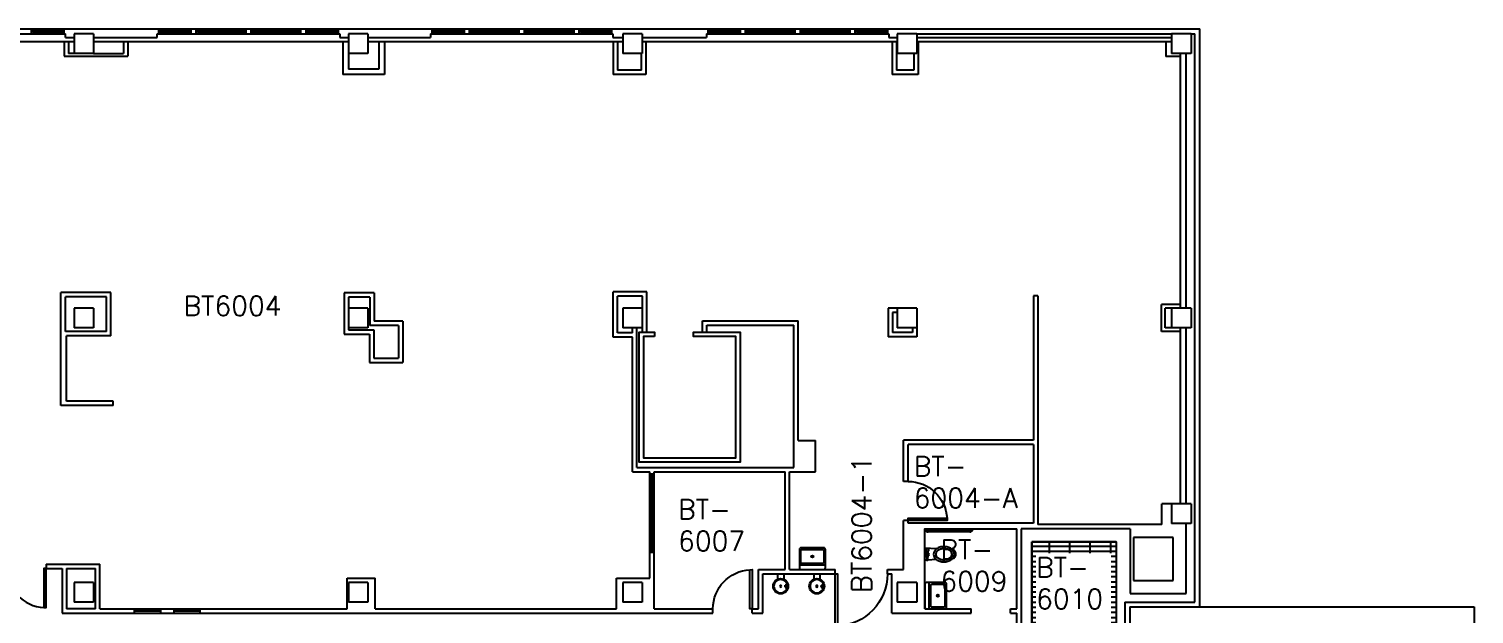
# Model space of a CAD drawing. Extents: x 3661 to 6372, y 18137 to 19582.
# Drawn here: x 5042 to 6372, y 19044 to 19582 of the extents above; entities that cross this region are included whole.
import ezdxf

# ---------------------------------------------------------------- set-up
doc = ezdxf.new("R2010")
doc.units = 0
doc.header["$MEASUREMENT"] = 0
doc.layers.get('0').update_dxf_attribs({"linetype": 'CONTINUOUS'})
for name, color, linetype in [('ARDOOR', 7, 'CONTINUOUS'), ('ARDOORNO', 4, 'CONTINUOUS'), ('ARROOMNO', 4, 'CONTINUOUS'), ('ARWALL', 7, 'CONTINUOUS'), ('ARWINDOW', 7, 'CONTINUOUS'), ('COL', 14, 'CONTINUOUS'), ('EQUIP', 30, 'CONTINUOUS'), ('EXWALL', 8, 'CONTINUOUS'), ('EXWINDOW', 8, 'CONTINUOUS'), ('MPFIXTURE', 3, 'CONTINUOUS')]:
    doc.layers.add(name, color=color, linetype=linetype)
doc.styles.add('ROMANS', font='romans.shx', dxfattribs={"height": 18})

# ---------------------------------------------------------------- blocks, each defined once
blk = doc.blocks.new('COL2')
for p, q in [((-0.5, -0.5), (-0.5, 0.5)), ((-0.5, 0.5), (0.5, 0.5)), ((0.5, -0.5), (0.5, 0.5)), ((-0.5, -0.5), (0.5, -0.5))]:
    blk.add_line(p, q)
blk = doc.blocks.new('DRNKFTN')
at = {"layer": 'MPFIXTURE', "linetype": 'CONTINUOUS'}
for p, q in [((4988.9, 18769.7), (4994.3, 18769.7)), ((4988.9, 18765), (4988.9, 18769.7)), ((4994.3, 18769.7), (4994.3, 18764.8)), ((4995.5, 18757.4), (4995.6, 18759.4)), ((4995.5, 18757.4), (4995.6, 18759.4)), ((4995.5, 18757.4), (4995.6, 18759.4)), ((4995.5, 18757.4), (4995.7, 18759.2)), ((4995.6, 18757.6), (4995.5, 18757.4)), ((4995.6, 18757.6), (4995.5, 18757.4))]:
    blk.add_line(p, q, dxfattribs=at)
blk.add_circle((4991.4, 18758.4), 7, dxfattribs=at)
for centre, radius, start, end in [((4991.4, 18758.4), 6.21, 0, 180), ((4991.4, 18758.4), 6.21, 180, 0), ((4991.4, 18758.4), 0.724, 0, 180), ((4991.4, 18758.4), 0.724, 180, 0), ((4992.1, 18758.4), 0, 359.999997222109, 0), ((4996.1, 18758.3), 1.16, 236.6932, 113.3808), ((4996.1, 18758.3), 0.913, 236.6932, 113.3808), ((4996.1, 18758.3), 0.913, 236.6932, 113.3808), ((4996.1, 18758.4), 0.161, 0, 180), ((4996.1, 18758.4), 0.161, 180, 0), ((4996.3, 18758.4), 0, 359.999997222109, 0), ((4997.6, 18758.4), 0, 359.999997222109, 0)]:
    blk.add_arc(centre, radius, start, end, dxfattribs=at)
blk = doc.blocks.new('A$C3684203B')
at = {"layer": 'ARWALL'}
blk.add_blockref('DRNKFTN', (-4984.4, -18751.4), dxfattribs=at)
blk = doc.blocks.new('A$C6FD160A3')
at = {"layer": 'MPFIXTURE'}
for points in [[(0, 18.5), (0, 1.5, 0.414214), (1.5, 0), (22.5, 0, 0.414214), (24, 1.5), (24, 18.5, 0.414214), (22.5, 20), (1.5, 20, 0.414214)], [(22.5, 13.5), (22.5, 2.5, -0.414214), (21.5, 1.5), (2.5, 1.5, -0.414214), (1.5, 2.5), (1.5, 13.5, -0.414214), (2.5, 14.5), (21.5, 14.5, -0.414214)]]:
    blk.add_lwpolyline(points, format="xyb", close=True, dxfattribs=at)
blk.add_lwpolyline([(0, 16), (24, 16)], dxfattribs=at)
for radius in [1, 0.5]:
    blk.add_circle((12, 8), radius, dxfattribs=at)
blk = doc.blocks.new('A$C446F4232')
at = {"rotation": 270}
blk.add_blockref('A$C6FD160A3', (0, 24), dxfattribs=at)
blk = doc.blocks.new('A$C299E7CB0')
blk.add_blockref('A$C446F4232', (0, 0))
blk = doc.blocks.new('A$C252D4D87')
at = {"rotation": 180}
blk.add_blockref('A$C299E7CB0', (20, 24), dxfattribs=at)
blk = doc.blocks.new('TOILET')
at = {"layer": 'MPFIXTURE', "linetype": 'CONTINUOUS'}
for p, q in [((4544.9, 18863.2), (4534.1, 18863.8)), ((4534.8, 18862.8), (4534.1, 18862.8)), ((4534.8, 18861.8), (4534.1, 18861.8)), ((4535.4, 18862.9), (4534.9, 18862.9)), ((4534.9, 18861.8), (4535.4, 18861.8)), ((4536.7, 18859.5), (4536.7, 18859.4)), ((4535.9, 18852.7), (4534.1, 18852.6)), ((4544.9, 18853.3), (4536.6, 18852.8))]:
    blk.add_line(p, q, dxfattribs=at)
at = {"layer": 'MPFIXTURE'}
for p, q in [((4535.8, 18860.1), (4535.4, 18860.1)), ((4535.4, 18860), (4535.4, 18859.8)), ((4535.4, 18859.8), (4535.8, 18859.8)), ((4535.8, 18860.1), (4535.8, 18861.6)), ((4535.8, 18859.4), (4535.8, 18859.8)), ((4535.8, 18859.7), (4535.8, 18859.8)), ((4536.7, 18860.1), (4536.7, 18861.6)), ((4537.1, 18860.1), (4536.7, 18860.1)), ((4536.7, 18859.8), (4537.1, 18859.8)), ((4536.7, 18859.3), (4536.7, 18859.8)), ((4536.7, 18859.7), (4536.7, 18859.8)), ((4537.6, 18862.9), (4537.1, 18862.9)), ((4537.1, 18861.8), (4537.6, 18861.8)), ((4537.1, 18859.8), (4537.1, 18860)), ((4537.7, 18861.8), (4537.7, 18862.8)), ((4535.7, 18856.4), (4535.4, 18856.4)), ((4535.4, 18856.3), (4535.4, 18856.1)), ((4535.4, 18856.1), (4535.7, 18856.1)), ((4535.7, 18856.4), (4535.7, 18856.7)), ((4536.8, 18856.7), (4536.8, 18856.4)), ((4537.1, 18856.4), (4536.8, 18856.4)), ((4536.8, 18856.1), (4537.1, 18856.1)), ((4537.1, 18856.1), (4537.1, 18856.3))]:
    blk.add_line(p, q, dxfattribs=at)
at = {"layer": 'MPFIXTURE', "linetype": 'CONTINUOUS'}
for points in [[(4537.1, 18862.9, 0.025815), (4537.1, 18862.9, 0.069134), (4536.7, 18863.1, 0.055334), (4536.3, 18863.1, 0.055334), (4535.8, 18863.1, 0.069134), (4535.5, 18862.9, 0.025815), (4535.4, 18862.9, 0.164444)], [(4535.4, 18861.8, 0.025815), (4535.5, 18861.7, 0.069134), (4535.8, 18861.6, 0.055334), (4536.3, 18861.5, 0.055334)], [(4536.3, 18861.5, 0.055334), (4536.7, 18861.6, 0.069134), (4537.1, 18861.7, 0.024315), (4537.1, 18861.8, 0.190567)]]:
    blk.add_lwpolyline(points, format="xyb", dxfattribs=at)
at = {"layer": 'MPFIXTURE', "linetype": 'CONTINUOUS', "flags": 128}
for points in [[(4551.6, 18851.2, 0.074368), (4555.3, 18851.8, 0.085026), (4558.3, 18853.3, 0.106278), (4560.4, 18855.7, 0.128465), (4561.1, 18858.2, 0.128465), (4560.4, 18860.8, 0.106278), (4558.3, 18863.2, 0.085026), (4555.3, 18864.7, 0.074368), (4551.6, 18865.2, 0.074368), (4547.8, 18864.7, 0.085026), (4544.9, 18863.2, 0.106278), (4542.8, 18860.8, 0.128465), (4542.1, 18858.2, 0.128465), (4542.8, 18855.7, 0.106278), (4544.9, 18853.3, 0.085026), (4547.8, 18851.8, 0.074368)], [(4551.6, 18853.2, 0.074368), (4554.8, 18853.7, 0.085026), (4557.1, 18854.9, 0.106278), (4558.7, 18856.6, 0.128465), (4559.1, 18858.2, 0.128465), (4558.7, 18859.8, 0.106278), (4557.1, 18861.6, 0.085026), (4554.8, 18862.8, 0.074368), (4551.6, 18863.2, 0.074368), (4548.4, 18862.8, 0.085026), (4546.1, 18861.6, 0.106278), (4544.5, 18859.8, 0.128465), (4544.1, 18858.2, 0.128465), (4544.5, 18856.6, 0.106278), (4546.1, 18854.9, 0.085026), (4548.4, 18853.7, 0.074368)]]:
    blk.add_lwpolyline(points, format="xyb", close=True, dxfattribs=at)
at = {"layer": 'MPFIXTURE'}
for points in [[(4536.8, 18856.1), (4536.8, 18855.6, -0.414214), (4536.8, 18855.5), (4535.7, 18855.5, -0.414214), (4535.7, 18855.6), (4535.7, 18856.1)], [(4536.4, 18855.5), (4536.6, 18852.7, -1.015015), (4535.9, 18852.7), (4536.1, 18855.5)]]:
    blk.add_lwpolyline(points, format="xyb", dxfattribs=at)
at = {"layer": 'MPFIXTURE', "linetype": 'CONTINUOUS'}
blk.add_lwpolyline([(4536.7, 18858), (4536.5, 18858.3), (4536, 18858.3), (4535.8, 18858), (4536, 18857.6), (4536.5, 18857.6)], close=True, dxfattribs=at)
blk.add_circle((4536.3, 18858), 1.45, dxfattribs=at)
for centre, start, end in [((4534.9, 18862.8), 90, 180), ((4534.9, 18861.8), 180, 270)]:
    blk.add_arc(centre, 0.0602, start, end, dxfattribs=at)
at = {"layer": 'MPFIXTURE'}
for centre, start, end in [((4535.4, 18860), 90, 180), ((4535.4, 18859.8), 180, 270), ((4537.1, 18860), 0, 90), ((4537.1, 18859.8), 270, 0), ((4537.6, 18862.8), 0, 90), ((4537.6, 18861.8), 270, 0), ((4535.4, 18856.3), 90, 180), ((4535.4, 18856.1), 180, 270), ((4537.1, 18856.3), 0, 90), ((4537.1, 18856.1), 270, 0)]:
    blk.add_arc(centre, 0.0602, start, end, dxfattribs=at)
blk = doc.blocks.new('A$C1B2777F9')
at = {"layer": 'ARWALL'}
blk.add_blockref('TOILET', (-4534.1, -18851.2), dxfattribs=at)
blk = doc.blocks.new('A$C7844678E')
at = {"rotation": 90}
blk.add_blockref('A$C1B2777F9', (14, 0), dxfattribs=at)
blk = doc.blocks.new('GRABBAR42')
for p, q in [((13.75, 3), (52.25, 3)), ((13.75, 1.5), (52.25, 1.5))]:
    blk.add_line(p, q)
for points in [[(10.75, 0), (10.75, 0.5), (13.25, 0.5), (13.25, 0)], [(52.75, 0), (52.75, 0.5), (55.25, 0.5), (55.25, 0)]]:
    blk.add_lwpolyline(points, close=True)
for centre, radius, start, end in [((13.75, 0.5), 2.5, 90, 180), ((13.75, 0.5), 1, 90, 180), ((52.25, 0.5), 2.5, 0, 90), ((52.25, 0.5), 1, 0, 90)]:
    blk.add_arc(centre, radius, start, end)
blk = doc.blocks.new('A$C6BE44031')
at = {"layer": 'MPFIXTURE'}
blk.add_blockref('GRABBAR42', (-10.7, 0), dxfattribs=at)

msp = doc.modelspace()

# ---------------------------------------------------------------- hatches: boundary and pattern name
at = {"layer": 'EXWALL'}
h = msp.add_hatch(dxfattribs=at)
h.set_pattern_fill('GRATE', color=256, scale=150, style=0)
h.paths.add_polyline_path([(6042.5, 19110.2), (5965, 19110.2), (5965, 18921.3), (6003, 18921.3), (6003, 18929.6), (6042.5, 18929.6)])
h.paths.add_polyline_path([(5968.7, 19015.7), (5968.7, 19099.8), (6038, 19099.8), (6038, 19015.7)], flags=16)

# ---------------------------------------------------------------- linework, layer by layer
at = {"layer": 'ARDOOR', "flags": 128}
for points in [[(5851, 19165.8, -0.39805), (5886.9, 19131.8), (5887, 19129.8), (5851, 19129.8), (5851, 19131.8), (5886.9, 19131.8)], [(5021.8, 19085.6, 0.39805), (5055.8, 19049.6), (5057.8, 19049.6), (5057.8, 19085.6), (5055.8, 19085.6), (5055.8, 19049.6)], [(5671.5, 19048.6, -0.39805), (5705.5, 19084.5), (5707.5, 19084.6), (5707.5, 19048.6), (5705.5, 19048.6), (5705.5, 19084.5)], [(5832, 19080.6, -0.402069), (5786, 19032.6), (5786, 19032.6), (5784, 19032.6), (5784, 19080.6), (5786, 19080.6), (5786, 19032.6)]]:
    msp.add_lwpolyline(points, format="xyb", dxfattribs=at)
at = {"layer": 'ARWALL'}
for p, q in [((5083.5, 19570.2), (4950, 19570.2)), ((5074.5, 19570.2), (5074.5, 19557.2)), ((5078.5, 19570.2), (5078.5, 19559.7)), ((5336, 19570.2), (5101.5, 19570.2)), ((5129, 19570.2), (5129, 19559.7)), ((5133, 19570.2), (5133, 19557.2)), ((5331, 19570.2), (5331, 19540.2)), ((5588.5, 19570.2), (5354, 19570.2)), ((5364.1, 19570.2), (5364.1, 19545.2)), ((5369.1, 19570.2), (5369.1, 19540.2)), ((5579.8, 19570.2), (5579.8, 19540.2)), ((5583.8, 19570.2), (5583.8, 19544.2)), ((5841, 19570.2), (5606.5, 19570.2)), ((5609.8, 19570.2), (5609.8, 19540.2)), ((5836.3, 19570.2), (5836.3, 19540.2)), ((5840.3, 19570.2), (5840.3, 19544.2)), ((6093.5, 19570.2), (5859, 19570.2)), ((5860.5, 19570.2), (5860.5, 19540.2)), ((6088.2, 19570.2), (6088.2, 19556.8)), ((5074.5, 19557.2), (5133, 19557.2)), ((5083.5, 19559.7), (5078.5, 19559.7)), ((5101.5, 19559.7), (5129, 19559.7)), ((5336, 19559.7), (5336, 19545.2)), ((5605.8, 19544.2), (5605.8, 19559.7)), ((5856.5, 19559.7), (5856.5, 19544.2)), ((6101.5, 19556.8), (6088.2, 19556.8)), ((6101.5, 19559.7), (6101.5, 19325.2)), ((5369.1, 19540.2), (5331, 19540.2)), ((5364.1, 19545.2), (5336, 19545.2)), ((5609.8, 19540.2), (5579.8, 19540.2)), ((5605.8, 19544.2), (5583.8, 19544.2)), ((5860.5, 19540.2), (5836.3, 19540.2)), ((5856.5, 19544.2), (5840.3, 19544.2)), ((5117.5, 19339.6), (5071.5, 19339.6)), ((5071.5, 19235.6), (5071.5, 19339.6)), ((5117.5, 19299.6), (5117.5, 19339.6)), ((5359.8, 19339.2), (5332, 19339.2)), ((5332, 19339.2), (5332, 19301.2)), ((5359.8, 19339.2), (5359.8, 19313.3)), ((5610.7, 19340.2), (5579.7, 19340.2)), ((5579.7, 19298.6), (5579.7, 19340.2)), ((5610.7, 19303.1), (5610.7, 19340.2)), ((5113.5, 19335.6), (5075.5, 19335.6)), ((5075.5, 19303.6), (5075.5, 19335.6)), ((5113.5, 19303.6), (5113.5, 19335.6)), ((5336, 19335.2), (5336, 19325.2)), ((5355.8, 19335.2), (5336, 19335.2)), ((5355.8, 19335.2), (5355.8, 19309.3)), ((5606.7, 19336.2), (5583.7, 19336.2)), ((5583.7, 19302.6), (5583.7, 19336.2)), ((5606.7, 19303.1), (5606.7, 19336.2)), ((5841, 19325.2), (5832.7, 19325.2)), ((5832.7, 19325.2), (5832.7, 19298.8)), ((5970.5, 19336.7), (5966.5, 19336.7)), ((5966.5, 19336.7), (5966.5, 19203.8)), ((5970.5, 19336.7), (5970.5, 19126.2)), ((6084.2, 19303.7), (6084.2, 19328.7)), ((6101.5, 19328.7), (6084.2, 19328.7)), ((6087.7, 19307.2), (6087.7, 19325.2)), ((6093.5, 19325.2), (6087.7, 19325.2)), ((5386, 19313.3), (5359.8, 19313.3)), ((5386, 19313.3), (5386, 19275.3)), ((5662, 19313.5), (5750, 19313.5)), ((5662, 19303.1), (5662, 19313.5)), ((5750, 19203.5), (5750, 19313.5)), ((5841, 19321.2), (5836.7, 19321.2)), ((5836.7, 19321.2), (5836.7, 19302.8)), ((5113.5, 19303.6), (5075.5, 19303.6)), ((5117.5, 19299.6), (5076.7, 19299.6)), ((5076.7, 19239.6), (5076.7, 19299.6)), ((5332, 19301.2), (5355.5, 19301.2)), ((5336, 19307.2), (5336, 19305.2)), ((5336, 19305.2), (5359.5, 19305.2)), ((5355.5, 19301.2), (5355.5, 19275.3)), ((5382, 19309.3), (5355.8, 19309.3)), ((5359.5, 19305.2), (5359.5, 19279.3)), ((5382, 19309.3), (5382, 19279.3)), ((5597.5, 19298.6), (5579.7, 19298.6)), ((5597.5, 19302.6), (5583.7, 19302.6)), ((5597.5, 19302.6), (5597.5, 19307.2)), ((5597.5, 19174.6), (5597.5, 19298.6)), ((5601.5, 19178.6), (5601.5, 19307.2)), ((5666, 19309.5), (5746, 19309.5)), ((5666, 19303.1), (5666, 19309.5)), ((5746, 19178.6), (5746, 19309.5)), ((5859, 19298.8), (5832.7, 19298.8)), ((5855, 19302.8), (5836.7, 19302.8)), ((5855, 19307.2), (5855, 19302.8)), ((5859, 19307.2), (5859, 19298.8)), ((6101.5, 19303.7), (6084.2, 19303.7)), ((6093.5, 19307.2), (6087.7, 19307.2)), ((6101.5, 19307.2), (6101.5, 19145)), ((5355.5, 19275.3), (5386, 19275.3)), ((5359.5, 19279.3), (5382, 19279.3)), ((5119.5, 19235.6), (5071.5, 19235.6)), ((5119.5, 19239.6), (5076.7, 19239.6)), ((5119.5, 19235.6), (5119.5, 19239.6)), ((5750, 19203.5), (5766, 19203.5)), ((5766, 19174.6), (5766, 19203.5)), ((5966.5, 19203.8), (5847, 19203.8)), ((5847, 19165.8), (5847, 19203.8)), ((5966.5, 19199.8), (5851, 19199.8)), ((5851, 19165.8), (5851, 19199.8)), ((5966.5, 19199.8), (5966.5, 19127.2)), ((5597.5, 19174.6), (5613.5, 19174.6)), ((5601.5, 19178.6), (5746, 19178.6)), ((5613.5, 19076.6), (5613.5, 19174.6)), ((5617.5, 19174.6), (5738, 19174.6)), ((5617.5, 19048.6), (5617.5, 19174.6)), ((5738, 19084.6), (5738, 19174.6)), ((5742, 19174.6), (5766, 19174.6)), ((5742, 19084.6), (5742, 19174.6)), ((5851, 19165.8), (5847, 19165.8)), ((6093.5, 19145), (6084.5, 19145)), ((6084.5, 19126.2), (6084.5, 19145)), ((5851, 19129.8), (5847, 19129.8)), ((5847, 19084.6), (5847, 19129.8)), ((5851, 19127.2), (5851, 19129.8)), ((5966.5, 19127.2), (5851, 19127.2)), ((6084.5, 19126.2), (5970.5, 19126.2)), ((5866.5, 19122.2), (5951, 19122.2)), ((5866.5, 19048.6), (5866.5, 19122.2)), ((5951, 19048.6), (5951, 19122.2)), ((5057.8, 19089.6), (5107.3, 19089.6)), ((5057.8, 19089.6), (5057.8, 19085.6)), ((5057.8, 19085.6), (5072.5, 19085.6)), ((5072.5, 19085.6), (5072.5, 19044.6)), ((5076.5, 19085.6), (5103.3, 19085.6)), ((5076.5, 19085.6), (5076.5, 19048.6)), ((5103.3, 19048.6), (5103.3, 19085.6)), ((5107.3, 19048.6), (5107.3, 19089.6)), ((5335, 19076.6), (5360.5, 19076.6)), ((5335, 19048.6), (5335, 19076.6)), ((5360.5, 19048.6), (5360.5, 19076.6)), ((5582.7, 19076.6), (5613.5, 19076.6)), ((5582.7, 19048.6), (5582.7, 19076.6)), ((5713.5, 19084.6), (5738, 19084.6)), ((5713.5, 19048.6), (5713.5, 19084.6)), ((5717.5, 19080.6), (5784, 19080.6)), ((5717.5, 19044.6), (5717.5, 19080.6)), ((5742, 19084.6), (5784, 19084.6)), ((5784, 19080.6), (5784, 19084.6)), ((5832, 19084.6), (5847, 19084.6)), ((5832, 19080.6), (5832, 19084.6)), ((5832, 19080.6), (5836, 19080.6)), ((5836, 19044.6), (5836, 19080.6)), ((5103.3, 19048.6), (5076.5, 19048.6)), ((5107.3, 19048.6), (5335, 19048.6)), ((5360.5, 19048.6), (5582.7, 19048.6)), ((5617.5, 19048.6), (5671.5, 19048.6)), ((5671.5, 19044.6), (5671.5, 19048.6)), ((5707.5, 19048.6), (5713.5, 19048.6)), ((5707.5, 19044.6), (5707.5, 19048.6)), ((5866.5, 19048.6), (5909.2, 19048.6)), ((5909.2, 19044.6), (5909.2, 19048.6)), ((5945.2, 19048.6), (5951, 19048.6)), ((5945.2, 19044.6), (5945.2, 19048.6)), ((5072.5, 19044.6), (5671.5, 19044.6)), ((5707.5, 19044.6), (5717.5, 19044.6)), ((5836, 19044.6), (5909.2, 19044.6)), ((5945.2, 19044.6), (5951, 19044.6)), ((5951, 18908.2), (5951, 19044.6))]:
    msp.add_line(p, q, dxfattribs=at)
at = {"layer": 'ARWINDOW'}
for p, q in [((5613.5, 19172.6), (5617.5, 19172.6)), ((5615, 19172.6), (5615, 19171.6)), ((5615, 19171.6), (5615, 19101.6)), ((5615, 19171.6), (5616, 19171.6)), ((5616, 19172.6), (5616, 19171.6)), ((5616, 19171.6), (5616, 19101.6)), ((5613.5, 19100.6), (5617.5, 19100.6)), ((5615, 19101.6), (5615, 19100.6)), ((5615, 19101.6), (5616, 19101.6)), ((5616, 19101.6), (5616, 19100.6)), ((5139.3, 19044.6), (5139.3, 19048.6)), ((5139.3, 19046.6), (5163.3, 19046.6)), ((5163.3, 19044.6), (5163.3, 19048.6)), ((5175.6, 19044.6), (5175.6, 19048.6)), ((5175.6, 19046.6), (5199.6, 19046.6)), ((5199.6, 19044.6), (5199.6, 19048.6))]:
    msp.add_line(p, q, dxfattribs=at)
at = {"layer": 'EQUIP'}
msp.add_lwpolyline([(5617.7, 19299.1), (5607.5, 19299.1), (5607.5, 19187.5), (5692.5, 19187.5), (5692.5, 19299.1), (5653.7, 19299.1), (5653.7, 19303.1), (5696.5, 19303.1), (5696.5, 19183.5), (5603.5, 19183.5), (5603.5, 19303.1), (5617.7, 19303.1)], close=True, dxfattribs=at)
at = {"layer": 'EXWALL'}
for p, q in [((3914, 19582.2), (6119.5, 19582.2)), ((4958, 19577.7), (5075.5, 19577.7)), ((5075.5, 19574.2), (5075.5, 19577.7)), ((5160, 19577.7), (5328, 19577.7)), ((5160, 19574.2), (5160, 19577.7)), ((5328, 19577.7), (5328, 19574.2)), ((5411.5, 19577.7), (5579.5, 19577.7)), ((5411.5, 19577.7), (5411.5, 19574.2)), ((5579.5, 19577.7), (5579.5, 19574.2)), ((5665.5, 19577.7), (5833.5, 19577.7)), ((5665.5, 19577.7), (5665.5, 19574.2)), ((5833.5, 19577.7), (5833.5, 19574.2)), ((5859, 19577.7), (6093.5, 19577.7)), ((6111.5, 19577.7), (6115, 19577.7)), ((6115, 19054.7), (6115, 19577.7)), ((6119.5, 19050.2), (6119.5, 19582.2)), ((5075.5, 19574.2), (5083.5, 19574.2)), ((5101.5, 19574.2), (5160, 19574.2)), ((5328, 19574.2), (5336, 19574.2)), ((5354, 19574.2), (5411.5, 19574.2)), ((5579.5, 19574.2), (5588.5, 19574.2)), ((5606.5, 19574.2), (5665.5, 19574.2)), ((5833.5, 19574.2), (5841, 19574.2)), ((5859, 19574.2), (6093.5, 19574.2)), ((6107, 19325.2), (6107, 19559.7)), ((6107, 19145), (6107, 19307.2)), ((6107, 19062.7), (6107, 19127)), ((5955, 19122.2), (5955, 18915.6)), ((6055.5, 19122.2), (5955, 19122.2)), ((6055.5, 19122.2), (6055.5, 19062.7)), ((6095, 19114.2), (6058.5, 19114.2)), ((6058.5, 19114.2), (6058.5, 19074.7)), ((6095, 19074.7), (6095, 19114.2)), ((5965, 19110.2), (5965, 18921.3)), ((6042.5, 19110.2), (5965, 19110.2)), ((6042.5, 19110.2), (6042.5, 19062.7)), ((6058.5, 19074.7), (6095, 19074.7)), ((6042.5, 19062.7), (6042.5, 18678.2)), ((6055.5, 19062.7), (6107, 19062.7)), ((6050.5, 19054.7), (6050.5, 18666.2)), ((6050.5, 19054.7), (6115, 19054.7)), ((6055, 19050.2), (6055, 18661.7)), ((6055, 19050.2), (6119.5, 19050.2)), ((6119.5, 19050.2), (6372, 19050.2)), ((6372, 19050.2), (6372, 18902.2))]:
    msp.add_line(p, q, dxfattribs=at)
msp.add_lwpolyline([(5965, 19110.2), (6042.5, 19110.2), (6042.5, 18929.6), (6003, 18929.6), (6003, 18921.3), (5965, 18921.3), (5965, 19110.2)], dxfattribs=at)
at = {"layer": 'EXWINDOW'}
for p, q in [((5044.5, 19577.7), (5044.5, 19582.2)), ((5045.5, 19580.5), (5044.5, 19580.5)), ((5045.5, 19579.5), (5044.5, 19579.5)), ((5045.5, 19580.5), (5073, 19580.5)), ((5045.5, 19579.5), (5045.5, 19580.5)), ((5045.5, 19579.5), (5073, 19579.5)), ((5073, 19580.5), (5074, 19580.5)), ((5073, 19580.5), (5073, 19579.5)), ((5073, 19579.5), (5074, 19579.5)), ((5074, 19582.2), (5074, 19577.7)), ((5161.5, 19577.7), (5161.5, 19582.2)), ((5162.5, 19580.5), (5161.5, 19580.5)), ((5162.5, 19579.5), (5161.5, 19579.5)), ((5162.5, 19580.5), (5190, 19580.5)), ((5162.5, 19579.5), (5162.5, 19580.5)), ((5162.5, 19579.5), (5190, 19579.5)), ((5190, 19580.5), (5191, 19580.5)), ((5190, 19580.5), (5190, 19579.5)), ((5190, 19579.5), (5191, 19579.5)), ((5191, 19582.2), (5191, 19577.7)), ((5196, 19577.7), (5196, 19582.2)), ((5197, 19580.5), (5196, 19580.5)), ((5197, 19579.5), (5196, 19579.5)), ((5197, 19580.5), (5240.5, 19580.5)), ((5197, 19579.5), (5197, 19580.5)), ((5197, 19579.5), (5240.5, 19579.5)), ((5240.5, 19580.5), (5240.5, 19579.5)), ((5240.5, 19580.5), (5241.5, 19580.5)), ((5240.5, 19579.5), (5241.5, 19579.5)), ((5241.5, 19582.2), (5241.5, 19577.7)), ((5246.5, 19577.7), (5246.5, 19582.2)), ((5247.5, 19580.5), (5246.5, 19580.5)), ((5247.5, 19579.5), (5246.5, 19579.5)), ((5247.5, 19579.5), (5247.5, 19580.5)), ((5247.5, 19580.5), (5291, 19580.5)), ((5247.5, 19579.5), (5291, 19579.5)), ((5291, 19580.5), (5291, 19579.5)), ((5291, 19580.5), (5292, 19580.5)), ((5291, 19579.5), (5292, 19579.5)), ((5292, 19582.2), (5292, 19577.7)), ((5297, 19577.7), (5297, 19582.2)), ((5298, 19580.5), (5297, 19580.5)), ((5298, 19579.5), (5297, 19579.5)), ((5298, 19580.5), (5325.5, 19580.5)), ((5298, 19579.5), (5298, 19580.5)), ((5298, 19579.5), (5325.5, 19579.5)), ((5325.5, 19580.5), (5325.5, 19579.5)), ((5325.5, 19580.5), (5326.5, 19580.5)), ((5325.5, 19579.5), (5326.5, 19579.5)), ((5326.5, 19582.2), (5326.5, 19577.7)), ((5413, 19577.7), (5413, 19582.2)), ((5414, 19580.5), (5413, 19580.5)), ((5414, 19579.5), (5413, 19579.5)), ((5414, 19579.5), (5414, 19580.5)), ((5414, 19580.5), (5441.5, 19580.5)), ((5414, 19579.5), (5441.5, 19579.5)), ((5441.5, 19580.5), (5441.5, 19579.5)), ((5441.5, 19580.5), (5442.5, 19580.5)), ((5441.5, 19579.5), (5442.5, 19579.5)), ((5442.5, 19582.2), (5442.5, 19577.7)), ((5447.5, 19577.7), (5447.5, 19582.2)), ((5448.5, 19580.5), (5447.5, 19580.5)), ((5448.5, 19579.5), (5447.5, 19579.5)), ((5448.5, 19580.5), (5492, 19580.5)), ((5448.5, 19579.5), (5448.5, 19580.5)), ((5448.5, 19579.5), (5492, 19579.5)), ((5492, 19580.5), (5493, 19580.5)), ((5492, 19580.5), (5492, 19579.5)), ((5492, 19579.5), (5493, 19579.5)), ((5493, 19582.2), (5493, 19577.7)), ((5498, 19577.7), (5498, 19582.2)), ((5499, 19580.5), (5498, 19580.5)), ((5499, 19579.5), (5498, 19579.5)), ((5499, 19580.5), (5542.5, 19580.5)), ((5499, 19579.5), (5499, 19580.5)), ((5499, 19579.5), (5542.5, 19579.5)), ((5542.5, 19580.5), (5543.5, 19580.5)), ((5542.5, 19580.5), (5542.5, 19579.5)), ((5542.5, 19579.5), (5543.5, 19579.5)), ((5543.5, 19582.2), (5543.5, 19577.7)), ((5548.5, 19577.7), (5548.5, 19582.2)), ((5549.5, 19580.5), (5548.5, 19580.5)), ((5549.5, 19579.5), (5548.5, 19579.5)), ((5549.5, 19580.5), (5577, 19580.5)), ((5549.5, 19579.5), (5549.5, 19580.5)), ((5549.5, 19579.5), (5577, 19579.5)), ((5577, 19580.5), (5578, 19580.5)), ((5577, 19580.5), (5577, 19579.5)), ((5577, 19579.5), (5578, 19579.5)), ((5578, 19582.2), (5578, 19577.7)), ((5667, 19577.7), (5667, 19582.2)), ((5668, 19580.5), (5667, 19580.5)), ((5668, 19579.5), (5667, 19579.5)), ((5668, 19580.5), (5695.5, 19580.5)), ((5668, 19579.5), (5668, 19580.5)), ((5668, 19579.5), (5695.5, 19579.5)), ((5695.5, 19580.5), (5696.5, 19580.5)), ((5695.5, 19580.5), (5695.5, 19579.5)), ((5695.5, 19579.5), (5696.5, 19579.5)), ((5696.5, 19582.2), (5696.5, 19577.7)), ((5701.5, 19577.7), (5701.5, 19582.2)), ((5702.5, 19580.5), (5701.5, 19580.5)), ((5702.5, 19579.5), (5701.5, 19579.5)), ((5702.5, 19579.5), (5702.5, 19580.5)), ((5702.5, 19580.5), (5746, 19580.5)), ((5702.5, 19579.5), (5746, 19579.5)), ((5746, 19580.5), (5746, 19579.5)), ((5746, 19580.5), (5747, 19580.5)), ((5746, 19579.5), (5747, 19579.5)), ((5747, 19582.2), (5747, 19577.7)), ((5752, 19577.7), (5752, 19582.2)), ((5753, 19580.5), (5752, 19580.5)), ((5753, 19579.5), (5752, 19579.5)), ((5753, 19580.5), (5796.5, 19580.5)), ((5753, 19579.5), (5753, 19580.5)), ((5753, 19579.5), (5796.5, 19579.5)), ((5796.5, 19580.5), (5796.5, 19579.5)), ((5796.5, 19580.5), (5797.5, 19580.5)), ((5796.5, 19579.5), (5797.5, 19579.5)), ((5797.5, 19582.2), (5797.5, 19577.7)), ((5802.5, 19577.7), (5802.5, 19582.2)), ((5803.5, 19580.5), (5802.5, 19580.5)), ((5803.5, 19579.5), (5802.5, 19579.5)), ((5803.5, 19579.5), (5803.5, 19580.5)), ((5803.5, 19580.5), (5831, 19580.5)), ((5803.5, 19579.5), (5831, 19579.5)), ((5831, 19580.5), (5831, 19579.5)), ((5831, 19580.5), (5832, 19580.5)), ((5831, 19579.5), (5832, 19579.5)), ((5832, 19582.2), (5832, 19577.7))]:
    msp.add_line(p, q, dxfattribs=at)

# ---------------------------------------------------------------- block references
for name, p, rotation in [('A$C6BE44031', (5911, 19122.2), 180), ('A$C252D4D87', (5775, 19084.6), 90), ('A$C7844678E', (5866.5, 19105.7), 270)]:
    msp.add_blockref(name, p, dxfattribs=dict(rotation=rotation))
for name, p in [('A$C3684203B', (5726.8, 19062.3)), ('A$C3684203B', (5760.1, 19062.3)), ('A$C252D4D87', (5866.5, 19048.6))]:
    msp.add_blockref(name, p)
at = {"layer": 'COL', "xscale": 18, "yscale": 18, "zscale": 18, "rotation": 180}
for p in [(5092.5, 19568.7), (5345, 19568.7), (5597.5, 19568.7), (5850, 19568.7), (6102.5, 19568.7), (5092.5, 19316.2), (5345, 19316.2), (5597.5, 19316.2), (5850, 19316.2), (6102.5, 19316.2), (6102.5, 19136), (5092.5, 19063.7), (5345, 19063.7), (5597.5, 19063.7), (5850, 19063.7)]:
    msp.add_blockref('COL2', p, dxfattribs=at)

# ---------------------------------------------------------------- texts
at = {"layer": 'ARDOORNO', "style": 'ROMANS'}
msp.add_text('BT6004-1', height=18, rotation=90, dxfattribs=at).set_placement((5817.3, 19063.3))
at = {"layer": 'ARROOMNO', "style": 'ROMANS'}
for s, p in [('BT6004', (5184.2, 19318.3)), ('BT-', (5856.2, 19170.7)), ('6004-A', (5856.2, 19141.5)), ('BT-', (5639.4, 19131.1)), ('6007', (5639.4, 19101.9)), ('BT-', (5880.8, 19094.1)), ('BT-', (5968.9, 19077.7)), ('6009', (5880.8, 19064.9)), ('6010', (5968.9, 19048.6))]:
    msp.add_text(s, height=18, dxfattribs=at).set_placement(p)

doc.saveas('drawing.dxf')
